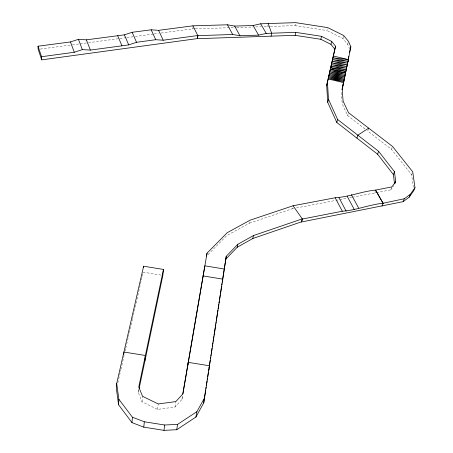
<?xml version="1.0" encoding="UTF-8"?>
<svg xmlns="http://www.w3.org/2000/svg" width="453" height="453" viewBox="0 0 453 453"><rect width="100%" height="100%" fill="white"/><g stroke="black" fill="none" stroke-linecap="round" stroke-linejoin="round"><path stroke-width="0.34" stroke-dasharray="2.27 1.7" d="M182.514 396.075L181.925 399.506L174.994 407.037L157.57 409.404L142.032 401.794L138.29 392.547L138.578 389.087M142.032 401.794L142.536 396.296M161.126 33.046L192.565 28.873L192.695 27.656M157.57 409.404L158.216 403.957M174.994 407.037L175.792 401.596M181.925 399.506L182.463 396.086M264.116 26.665L267.621 26.557L267.842 25.362M208.046 254.592L226.726 235.622L249.512 223.148L249.88 221.37M138.29 392.547L138.861 389.818M270.43 26.461L295.022 25.617L295.396 23.839M117.825 382.932L120.787 369.988M120.945 369.308L124.218 354.988M125.158 350.882L125.628 348.827M125.787 348.147L132.361 319.393M132.519 318.714L143.165 272.162L161.495 275.152M349.778 49.139L347.678 44.332L342.893 38.443L326.975 30.549L327.411 28.782M249.512 223.148L292.31 208.714L292.763 206.942M342.893 38.443L343.663 35.504M347.678 44.332L348.153 42.571M364.942 128.935L347.649 115.634L342.264 104.065L342.598 102.882M347.649 115.634L348.164 113.862M368.487 128.726L367.734 131.081L391.5 149.354L411.613 174.745L413.34 187.134M352.4 197.236L374.501 193.018L375.526 190.101M391.5 149.354L392.117 147.599M376.545 192.616L390.758 189.841L391.834 186.936M411.613 174.745L412.287 173.006M390.758 189.841L393.844 185.611M374.512 193.012L375.865 192.746M292.31 208.714L293.691 208.454M296.455 207.921L335.135 200.537M335.82 200.402L346.873 198.289M349.637 197.763L351.709 197.366M40.277 49.083L71.716 44.915M72.412 44.819L87.78 42.78M88.482 42.69L119.218 38.607M119.915 38.516L126.2 37.678M126.902 37.588L134.586 36.568M135.283 36.478L153.442 34.066M154.145 33.969L158.335 33.414M267.621 26.557L269.728 26.484M192.565 28.873L194.665 28.805M195.368 28.788L236.053 27.531M236.755 27.508L252.893 27.01M255.696 26.925L261.307 26.75M295.022 25.617L326.975 30.549M341.398 92.497L342.264 104.065"/><path stroke-width="0.68" d="M139.145 388.453L162.854 275.373L163.471 269.45L143.624 266.211L116.698 383.487L116.427 389.065L118.573 404.755L131.982 422.621L143.788 427.151L163.969 430.35L176.738 429.716L195.906 417.054L203.703 402.977L226.262 256.285L237.814 244.292L253.454 235.56L302.253 218.89L301.562 221.981L403.164 201.647L409.206 197.157L413.821 190.577L414.971 187.684L412.734 171.846L392.53 146.432L348.51 112.678L343.097 101.11L342.219 89.541L345.599 72.91L330.356 69.303L326.692 85.396L327.695 102.31L336.794 122.457L377.609 154.235L393.408 174.586L394.535 183.89M118.573 404.755L118.867 399.252L116.698 383.487M123.777 354.563L123.884 352.666M143.522 267.53L143.624 266.211M131.982 422.621L132.401 417.213L118.867 399.252M144.869 361.143L145.385 355.475L123.918 352.032M143.788 427.151L144.32 421.777L132.401 417.213M326.692 85.396L334.818 49.213L330.95 44.354L320.832 39.292L295.118 35.328L197.514 38.681L197.802 35.532L163.216 40.221L155.736 39.705L136.54 42.293L128.714 44.892L90.368 50.09L82.344 49.609L74.292 52.271L41.563 56.71L38.029 46.212L70.453 41.942L78.426 39.32L86.381 39.847L124.388 34.847L132.14 32.288L151.166 29.796L158.59 30.345L192.893 25.832L227.429 24.796L234.643 26.076L253.091 25.515L260.679 23.794L295.645 22.65L327.7 27.605L343.663 35.504L348.47 41.393L350.843 46.801L345.922 71.381L330.356 69.303M197.514 38.681L197.859 35.645L192.893 25.832M163.969 430.35L164.682 425.005L177.565 424.382L196.896 411.669L204.75 397.541M203.703 402.977L205.702 389.92M205.917 388.544L206.126 387.168M206.336 385.792L207.072 380.979M207.281 379.603L207.497 378.232M207.706 376.856L208.442 372.043M208.652 370.662L208.867 369.269M209.082 367.876L209.292 366.483M209.507 365.09L210.254 360.214M210.464 358.821L210.679 357.428M210.894 356.035L211.104 354.642M211.319 353.249L212.066 348.374M212.281 346.981L212.491 345.588M212.706 344.195L212.921 342.802M213.131 341.409L213.878 336.534M214.093 335.141L214.303 333.748M214.518 332.355L215.69 324.693M215.905 323.3L216.121 321.907M216.33 320.514L217.502 312.853M217.717 311.46L217.933 310.067M218.148 308.674L218.788 304.495M218.997 303.102L219.32 301.013M219.529 299.62L220.169 295.441M220.385 294.048L221.557 286.387M221.772 284.994L221.987 283.601M222.196 282.208L226.262 256.285M176.738 429.716L177.565 424.382M187.349 367.955L188.227 362.355L209.609 365.792L208.663 370.735M206.574 256.087L207.038 253.136L227.264 232.661L250.124 220.181L293.063 205.764L335.186 197.763C348.861 196.981 361.811 191.381 375.526 190.101L383.079 203.25L382.015 206.149M224.309 269.02L204.858 265.843L182.78 394.036L175.792 401.596L158.216 403.957L142.536 396.296L138.754 387.009L163.471 269.45M182.87 394.019L207.038 253.136M195.906 417.054L196.896 411.669M347.927 61.2L347.678 62.548L348.487 59.603L333.385 56.036L335.582 46.257L331.698 41.404L321.539 36.336L295.752 32.361L266.245 33.409L258.584 35.147L239.977 35.764L232.706 34.502L197.859 35.645M348.176 59.853L348.793 56.483M349.54 52.435L350.843 46.801M271.07 36.217L271.636 33.233L268.17 23.567M225.719 259.224L237.23 247.236L237.814 244.292M341.975 89.745L347.536 63.227M295.118 35.328L295.752 32.361M237.23 247.236L252.819 238.51L253.454 235.56M345.922 71.381L330.696 67.786L333.385 56.036M320.832 39.292L321.539 36.336M330.95 44.354L331.698 41.404M334.818 49.213L335.582 46.257M327.695 102.31L328.482 99.343L327.462 82.429M301.562 221.981L302.361 219.042L293.063 205.764M342.842 85.611L343.657 82.656L328.238 78.969L343.861 81.58L328.465 77.899L344.076 80.464L328.702 76.8L344.303 79.309L328.952 75.657L344.535 78.12L329.212 74.456L344.79 76.868L329.484 73.233L345.05 75.583L329.767 71.959L345.322 74.264L330.056 70.64L345.599 72.91M336.794 122.457L337.627 119.501L328.482 99.343M356.941 138.142L357.853 135.198L368.674 128.137M377.609 154.235L378.6 151.302L337.627 119.501M393.408 174.586L394.472 171.676L378.6 151.302M395.05 183.391L395.695 181.647L394.472 171.676M403.164 201.647L404.291 198.754L410.344 194.263L414.971 187.684M409.206 197.157L410.344 194.263M395.695 181.647L391.834 186.936L375.537 190.101L383.079 203.25L404.291 198.754M302.361 219.042L342.292 211.228C356.126 210.322 369.212 204.648 383.079 203.25M252.819 238.51L301.455 221.828M38.029 46.212L38.182 49.366L41.71 59.858L197.457 38.573M348.487 59.603L332.972 57.831L348.085 61.398L332.564 59.586L347.7 63.16L332.174 61.308L347.321 64.887L331.789 62.99L346.953 66.58L331.415 64.626L346.596 68.216L331.052 66.229L346.256 69.819L330.696 67.786M144.32 421.777L164.682 425.005M203.086 275.917L222.859 279.144M260.679 23.794L266.245 33.409M253.091 25.515L258.584 35.147M234.643 26.076L239.977 35.764M351.381 194.688L358.634 208.029M227.429 24.796L232.706 34.502M347.117 196.189L354.325 209.558M339.025 197.723L346.16 211.155M335.186 197.763L342.292 211.228M158.59 30.345L163.216 40.221M151.166 29.796L155.736 39.705M132.14 32.288L136.54 42.293M124.388 34.847L128.714 44.892M117.689 35.73L121.953 45.81M86.381 39.847L90.368 50.09M78.426 39.32L82.344 49.609M70.453 41.942L74.292 52.271M41.563 56.71L41.71 59.858"/></g></svg>
